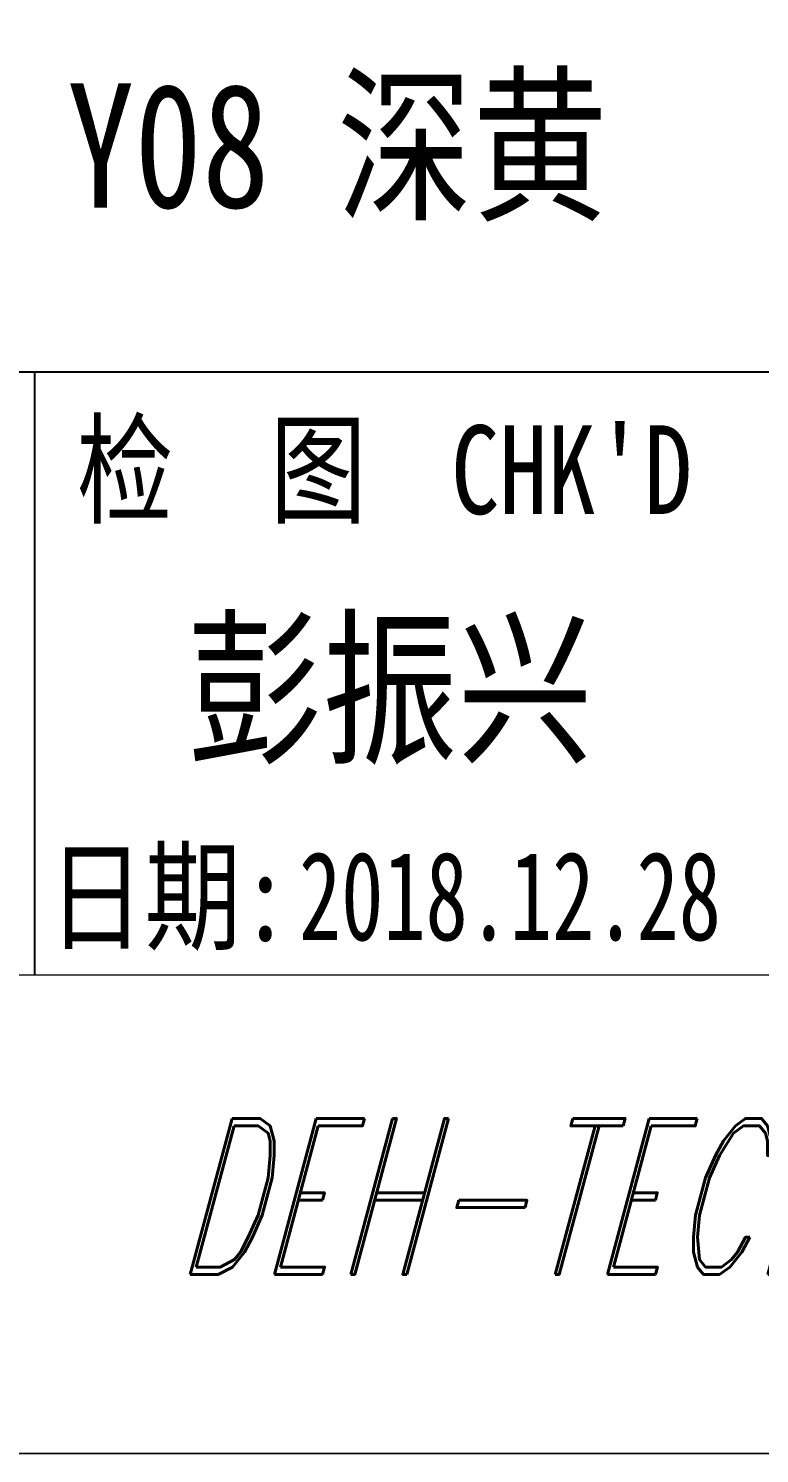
# Model space of a CAD drawing. Header units: millimetres. Extents: x 1333 to 106363, y -60675 to -5704.
# Drawn here: x 6487 to 6569.5, y -60674.9 to -60514.1 of the extents above; entities that cross this region are included whole.
import ezdxf
from ezdxf.enums import TextEntityAlignment as Align

# ---------------------------------------------------------------- set-up
doc = ezdxf.new("R2010")
doc.units = ezdxf.units.MM
doc.header["$LTSCALE"] = 0.5
doc.layers.add('图框', color=7, linetype='Continuous', lineweight=18)
doc.layers.add('图框文字', color=7, linetype='Continuous')
doc.layers.add('表面处理', color=7, linetype='Continuous')
doc.layers.add('打印', color=7, linetype='Continuous', lineweight=15, plot=False)
doc.layers.add('打印-禁用', color=7, linetype='Continuous', lineweight=15, plot=False)
doc.styles.add('国标', font='simfang.ttf', dxfattribs={"width": 0.8})
doc.styles.add('标题字', font='romand.shx', dxfattribs={"oblique": 10, "bigfont": 'bigfont.shx'})

# ---------------------------------------------------------------- blocks, each defined once
blk = doc.blocks.new('GZDEH零件A3图框V01版')
at = {"layer": '图框', "linetype": 'Continuous'}
blk.add_line((2882.49, -1832.961), (3272.49, -1832.961), dxfattribs=at)
at = {"layer": '图框文字', "color": 9}
for p, q in [((3181.99, -1815.961), (3092.49, -1815.961)), ((3135.83, -1815.961), (3135.83, -1832.961)), ((3135.83, -1815.961), (3135.83, -1832.961))]:
    blk.add_line(p, q, dxfattribs=at)
at = {"layer": '打印-禁用', "linetype": 'Continuous'}
blk.add_line((2857.49, -1846.461), (3277.49, -1846.461), dxfattribs=at)
at = {"layer": '图框文字', "color": 9, "style": '国标', "width": 0.8}
for s, p in [('检  图', (3141.11, -1819.96)), ('日期:', (3139.616, -1831.999))]:
    blk.add_text(s, height=2.5, dxfattribs=at).set_placement(p, align=Align.CENTER)
blk.add_text("CHK'D", height=2.5, dxfattribs=at).set_placement((3147.583, -1819.96))
at = {"layer": '图框文字', "color": 7, "style": '标题字', "oblique": 15, "width": 0.6}
blk.add_text('DEH-TECH', height=4.4, dxfattribs=at).set_placement((3149.164, -1839.211), align=Align.MIDDLE)
blk = doc.blocks.new('DEH A3')
at = {"layer": '图框'}
blk.add_blockref('GZDEH零件A3图框V01版', (-2857.49, 1846.461), dxfattribs=at)

msp = doc.modelspace()

# ---------------------------------------------------------------- linework, layer by layer
at = {"layer": '打印'}
msp.add_lwpolyline([(5374.354, -59486.881), (7054.354, -59486.881), (7054.354, -60674.881), (5374.354, -60674.881)], close=True, dxfattribs=at)

# ---------------------------------------------------------------- block references
at = {"layer": '图框', "xscale": 4, "yscale": 4, "zscale": 4}
msp.add_blockref('DEH A3', (5374.354, -60674.881), dxfattribs=at)

# ---------------------------------------------------------------- texts
at = {"layer": '图框文字', "color": 3, "style": '国标'}
for s, height, width, p in [('彭振兴', 14, 0.8, (6504.907, -60595.615)), ('2018.12.28', 10, 0.7, (6517.567, -60616.961))]:
    msp.add_text(s, height=height, dxfattribs=dict(at, width=width)).set_placement(p)
at = {"layer": '表面处理', "color": 3, "style": '国标', "width": 0.8}
msp.add_text('喷漆：50 Y08 深黄', height=14, dxfattribs=at).set_placement((6487.555, -60534.308), align=Align.CENTER)

doc.saveas('drawing.dxf')
